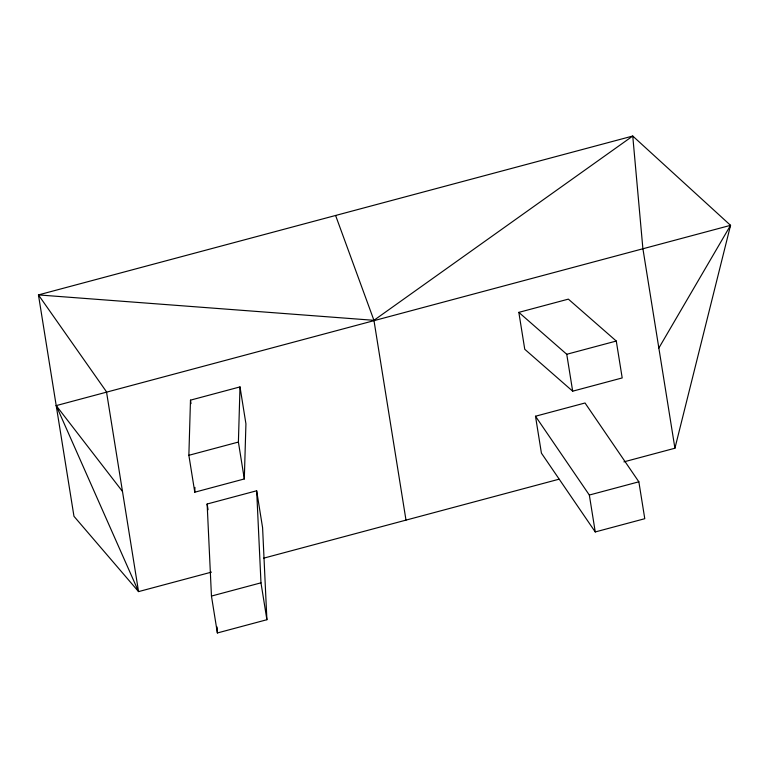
<?xml version="1.0" encoding="UTF-8"?>
<svg xmlns="http://www.w3.org/2000/svg" width="769" height="769" viewBox="0 0 769 769"><rect width="100%" height="100%" fill="white"/><g stroke="black" fill="none" stroke-linecap="round" stroke-linejoin="round"><path stroke-width="1.15" d="M188.866 455.296L190.481 400.149L240.005 386.903L245.926 423.806L244.311 478.952L194.788 492.198L188.866 455.296L238.4 442.06L240.005 386.903M194.788 492.198L194.932 487.402M623.919 461.861L674.922 448.231L730.55 225.336L632.752 136.036L38.45 294.912L73.968 516.307L138.555 591.611L211.494 572.117M729.531 227.499L730.55 225.336L56.214 405.609L138.555 591.611L106.497 391.815L38.45 294.912L373.936 320.317L632.752 136.036L642.865 248.425L674.922 448.231M658.85 348.049L730.55 225.336M518.835 312.368L568.358 299.131L616.277 341.042L622.198 377.935L572.674 391.181L524.756 349.27L518.835 312.368L566.753 354.278L572.674 391.181M566.753 354.278L616.277 341.042M207.14 504.012L256.663 490.776L262.585 527.678L266.901 619.718L217.377 632.964L211.456 596.062L207.14 504.012L208.063 509.78M535.493 416.231L585.026 402.994L638.856 481.807L644.778 518.7L595.254 531.946L541.414 453.133L535.493 416.231L589.333 495.044L595.254 531.946M263.594 558.188L559.005 479.212M211.456 596.062L260.979 582.825L256.663 490.776M589.333 495.044L638.856 481.807M56.214 405.609L122.482 491.439M335.601 215.474L373.936 320.317L405.994 520.123M238.4 442.06L244.311 478.952M260.979 582.825L266.901 619.718M190.481 400.149L191.029 403.61M217.098 626.985L217.377 632.964"/></g></svg>
